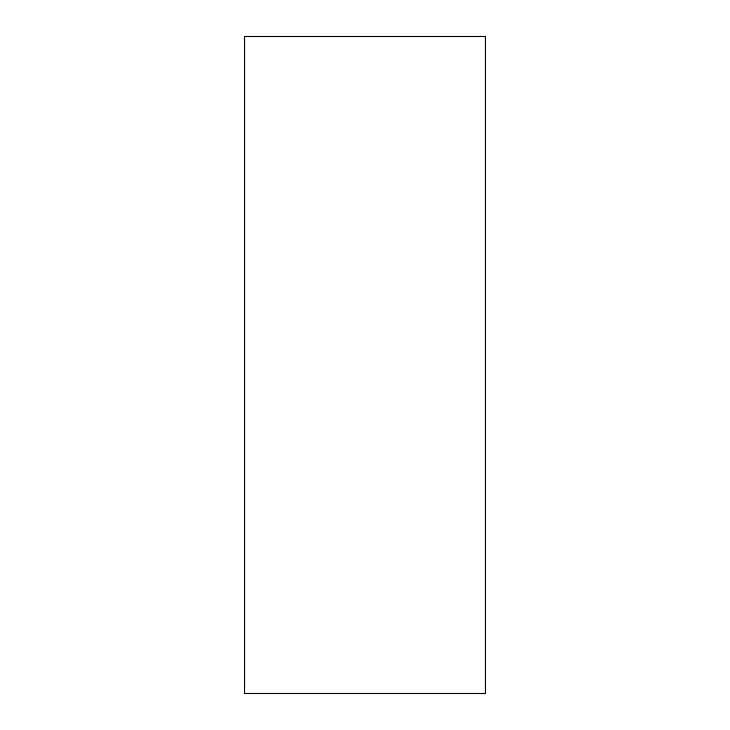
<?xml version="1.0" encoding="UTF-8"?>
<svg xmlns="http://www.w3.org/2000/svg" width="730" height="730" viewBox="0 0 730 730"><rect width="100%" height="100%" fill="white"/><g stroke="black" fill="none" stroke-linecap="round" stroke-linejoin="round"><path stroke-width="1.09" d="M485.45 36.5L244.55 36.5L244.55 693.5L485.45 693.5L485.45 36.5"/></g></svg>
